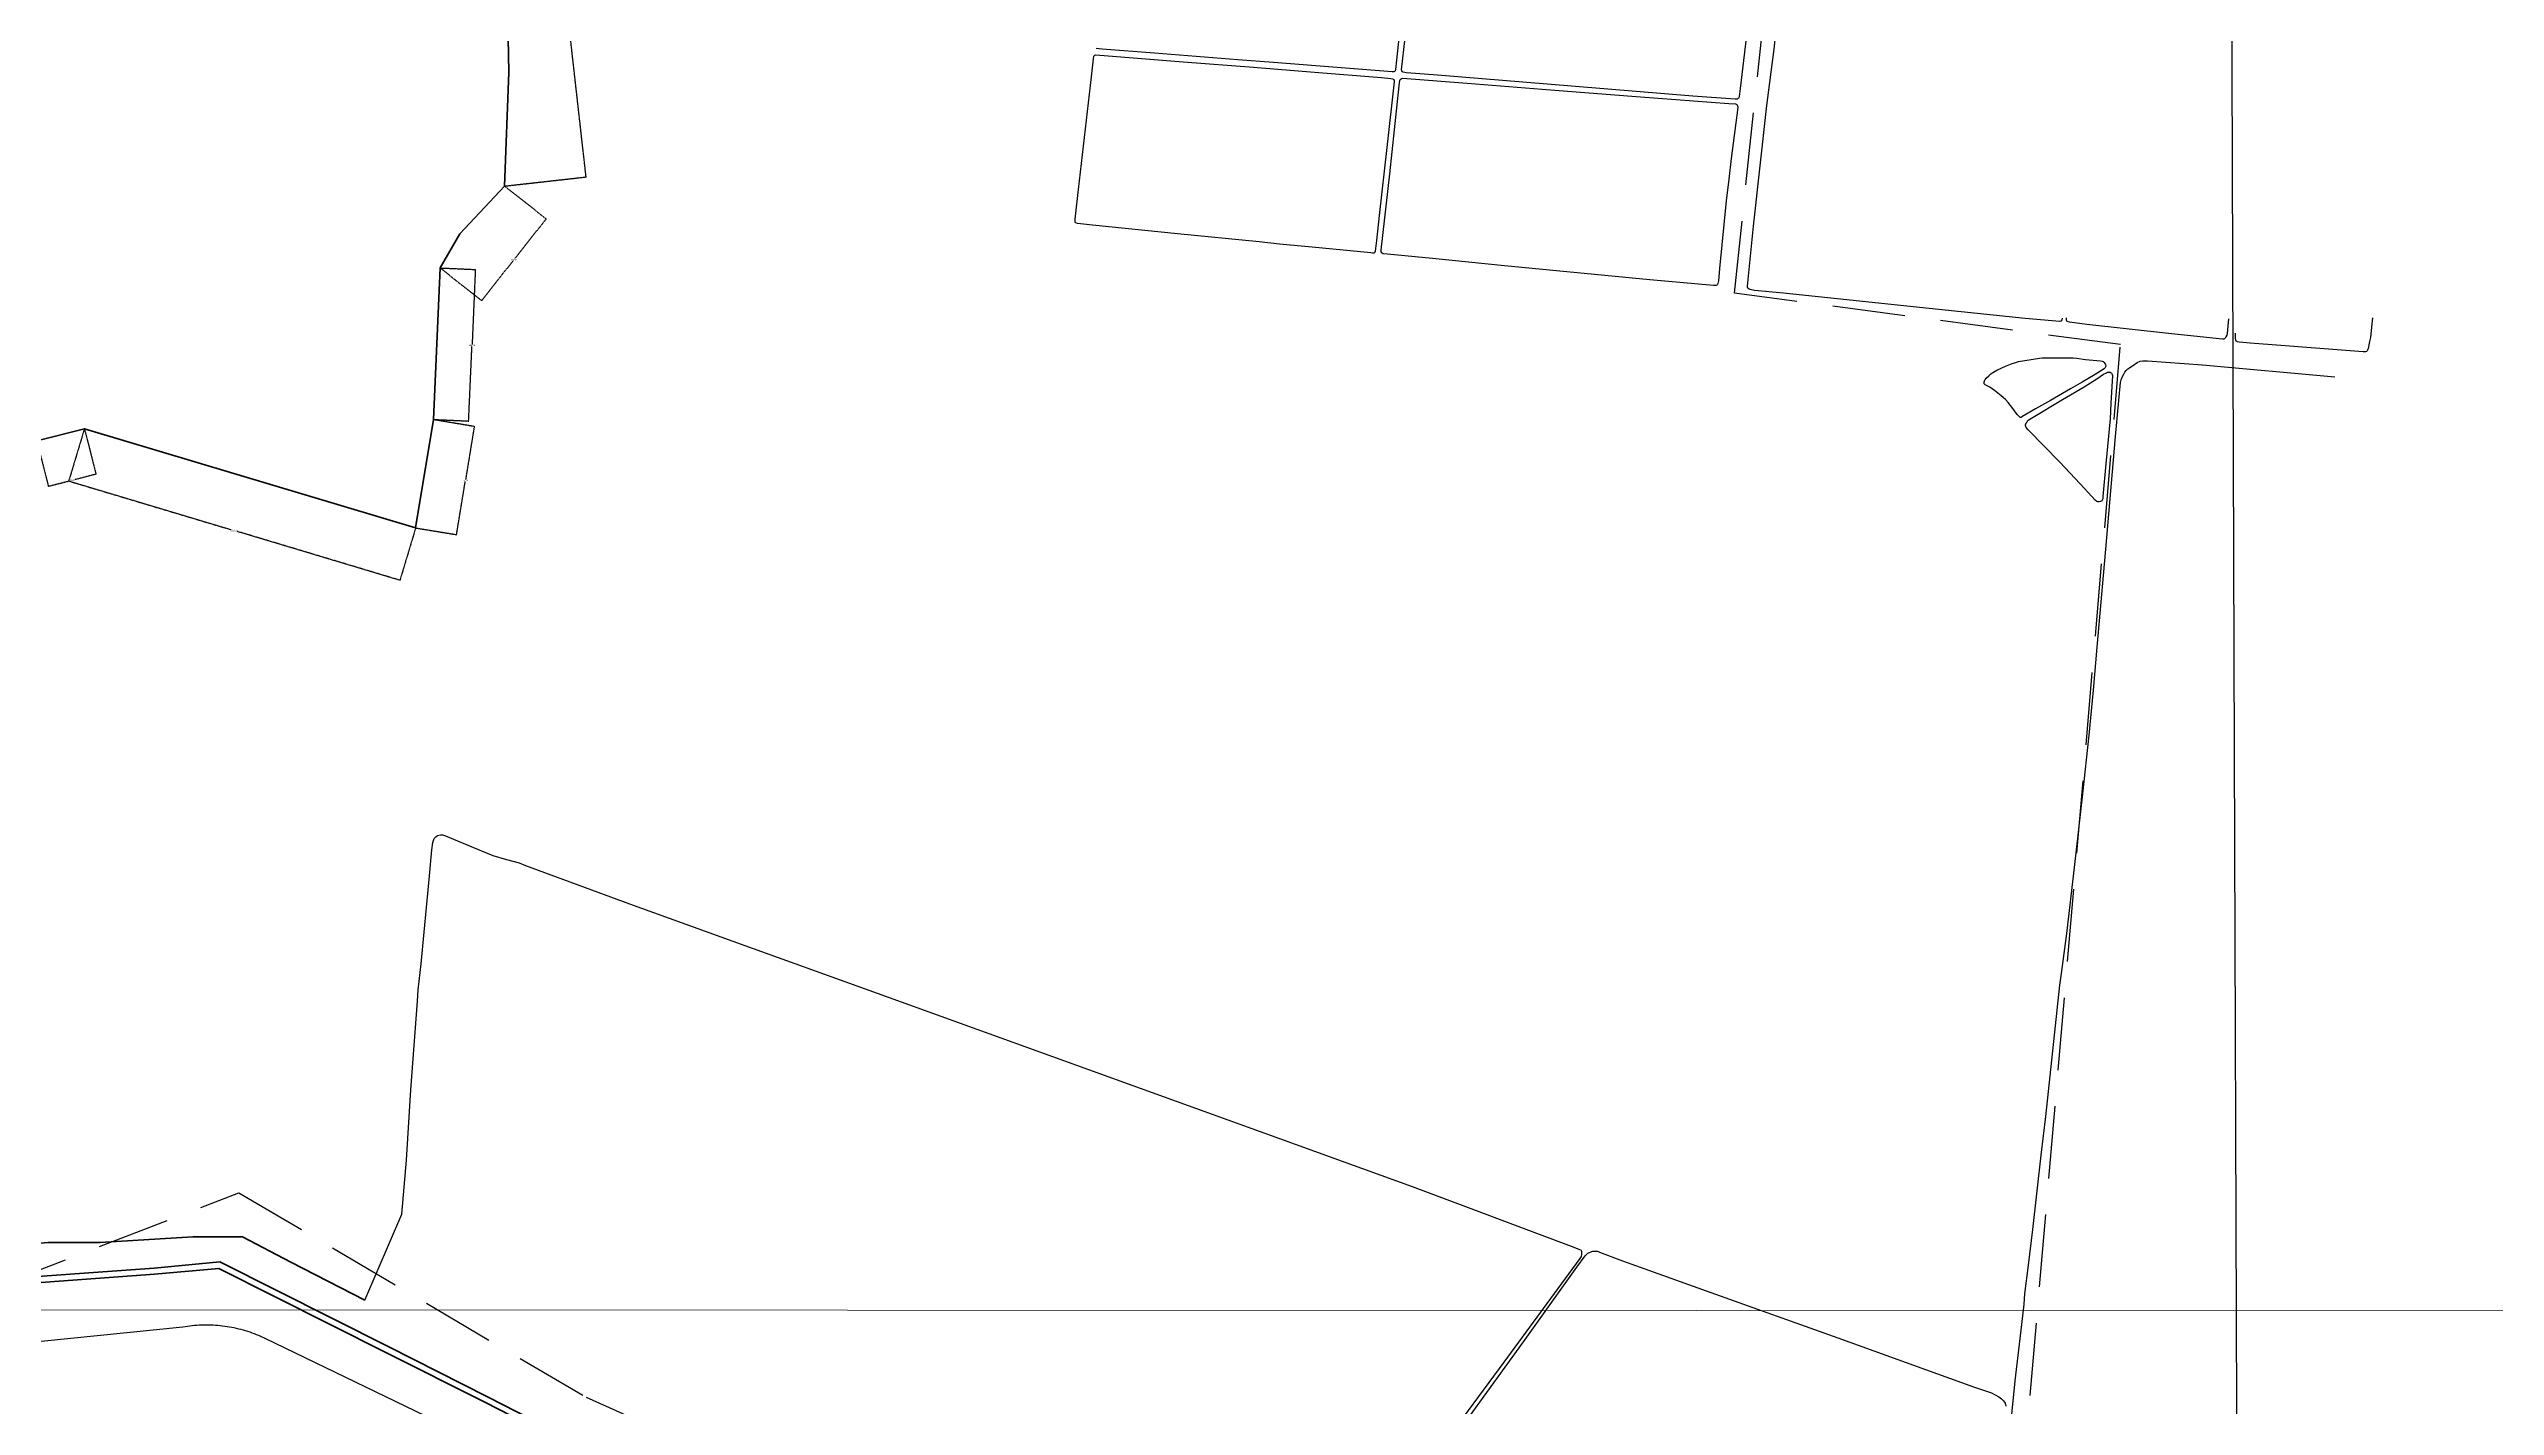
# Model space of a CAD drawing. Header units: metres. Extents: x 2 to 659295185, y -28 to 1124222152.
# Drawn here: x 659239 to 660924, y 1120925 to 1121860 of the extents above; entities that cross this region are included whole.
import ezdxf

# ---------------------------------------------------------------- set-up
doc = ezdxf.new("R2010")
doc.units = ezdxf.units.M
doc.header["$MEASUREMENT"] = 0
doc.linetypes.add('HIDDEN', pattern=[0.375, 0.25, -0.125])
for name, color, linetype in [('CERCA', 7, 'CONTINUOUS'), ('División Parroquial', 130, 'CONTINUOUS'), ('MANZANA', 30, 'CONTINUOUS'), ('Rio Aragua', 174, 'CONTINUOUS'), ('texto', 255, 'CONTINUOUS')]:
    doc.layers.add(name, color=color, linetype=linetype)
doc.layers.add('Limite Municipio', color=1, linetype='HIDDEN', lineweight=30)
doc.styles.get("Standard").update_dxf_attribs({"font": 'tahoma.ttf'})
doc.dimstyles.new('Copia de Standard', dxfattribs={"dimtxt": 1, "dimasz": 0.18, "dimexe": 0.18, "dimexo": 0.0625, "dimgap": 0.09, "dimtad": 0, "dimtih": 1, "dimtoh": 1, "dimzin": 0, "dimdsep": 46, "dimtxsty": 'Standard', "dimcen": 0.09, "dimadec": 0, "dimazin": 0, "dimtfac": 1, "dimtofl": 0, "dimtmove": 0, "dimatfit": 3, "dimfxl": 1, "dimtolj": 1, "dimtzin": 0, "dimlwd": 25, "dimlwe": 25, "dimarcsym": 0})

# ---------------------------------------------------------------- blocks, each defined once
blk = doc.blocks.new('*D1514')
at = {"layer": 'texto', "color": 0, "linetype": 'HIDDEN', "lineweight": 25, "transparency": 16777216}
for p, q in [((659552.8, 1121979.2), (659585.1, 1121982.8)), ((659584.9, 1121982.6), (659596.7, 1121877.8)), ((659608.6, 1121771.7), (659596.8, 1121876.5)), ((659552.5, 1121765.2), (659608.8, 1121771.5))]:
    blk.add_line(p, q, dxfattribs=at)
at = {"layer": 'texto', "color": 0, "lineweight": 0, "transparency": 16777216}
for points in [[(659584.9, 1121982.6), (659584.9, 1121982.6), (659584.9, 1121982.8)], [(659608.6, 1121771.7), (659608.6, 1121771.7), (659608.6, 1121771.5)]]:
    blk.add_solid(points, dxfattribs=at)
at = {"layer": 'texto', "color": 0, "lineweight": 0, "transparency": 16777216, "insert": (659596.7, 1121877.1), "char_height": 1, "attachment_point": 5}
blk.add_mtext('\\A1;212.60', dxfattribs=at)
blk = doc.blocks.new('*D1515')
at = {"layer": 'texto', "color": 0, "linetype": 'HIDDEN', "lineweight": 25, "transparency": 16777216}
for p, q in [((659552.5, 1121765.2), (659581.3, 1121742.5)), ((659581, 1121742.5), (659559.4, 1121715.1)), ((659508.1, 1121708.8), (659536.9, 1121686.1)), ((659536.8, 1121686.4), (659558.4, 1121713.8))]:
    blk.add_line(p, q, dxfattribs=at)
at = {"layer": 'texto', "color": 0, "lineweight": 0, "transparency": 16777216}
for points in [[(659581, 1121742.5), (659581, 1121742.5), (659581.1, 1121742.6)], [(659536.8, 1121686.4), (659536.8, 1121686.4), (659536.7, 1121686.2)]]:
    blk.add_solid(points, dxfattribs=at)
at = {"layer": 'texto', "color": 0, "lineweight": 0, "transparency": 16777216, "insert": (659558.9, 1121714.4), "char_height": 1, "attachment_point": 5}
blk.add_mtext('\\A1;71.78', dxfattribs=at)
blk = doc.blocks.new('*D1516')
at = {"layer": 'texto', "color": 0, "linetype": 'HIDDEN', "lineweight": 25, "transparency": 16777216}
for p, q in [((659508.1, 1121708.8), (659532.5, 1121707.7)), ((659532.3, 1121707.5), (659530.1, 1121656.1)), ((659527.7, 1121603.5), (659530, 1121654.9)), ((659503.5, 1121604.4), (659527.9, 1121603.3))]:
    blk.add_line(p, q, dxfattribs=at)
at = {"layer": 'texto', "color": 0, "lineweight": 0, "transparency": 16777216}
for points in [[(659532.3, 1121707.6), (659532.4, 1121707.5), (659532.3, 1121707.7)], [(659527.7, 1121603.5), (659527.8, 1121603.5), (659527.7, 1121603.3)]]:
    blk.add_solid(points, dxfattribs=at)
at = {"layer": 'texto', "color": 0, "lineweight": 0, "transparency": 16777216, "insert": (659530, 1121655.5), "char_height": 1, "attachment_point": 5}
blk.add_mtext('\\A1;104.50', dxfattribs=at)
blk = doc.blocks.new('*D1517')
at = {"layer": 'texto', "color": 0, "linetype": 'HIDDEN', "lineweight": 25, "transparency": 16777216}
for p, q in [((659503.6, 1121604.4), (659531.8, 1121599.7)), ((659531.6, 1121599.6), (659525.6, 1121563)), ((659519.4, 1121525.2), (659525.4, 1121561.8)), ((659491.3, 1121529.6), (659519.5, 1121525))]:
    blk.add_line(p, q, dxfattribs=at)
at = {"layer": 'texto', "color": 0, "lineweight": 0, "transparency": 16777216}
for points in [[(659531.6, 1121599.6), (659531.7, 1121599.6), (659531.7, 1121599.8)], [(659519.4, 1121525.2), (659519.4, 1121525.2), (659519.4, 1121525)]]:
    blk.add_solid(points, dxfattribs=at)
at = {"layer": 'texto', "color": 0, "lineweight": 0, "transparency": 16777216, "insert": (659525.5, 1121562.4), "char_height": 1, "attachment_point": 5}
blk.add_mtext('\\A1;75.78', dxfattribs=at)
blk = doc.blocks.new('*D1518')
at = {"layer": 'texto', "color": 0, "linetype": 'HIDDEN', "lineweight": 25, "transparency": 16777216}
for p, q in [((659263, 1121598), (659252.1, 1121561.8)), ((659252.4, 1121561.9), (659364.2, 1121528.4)), ((659480.2, 1121493.6), (659368.3, 1121527.2)), ((659491.2, 1121529.6), (659480.3, 1121493.4))]:
    blk.add_line(p, q, dxfattribs=at)
at = {"layer": 'texto', "color": 0, "lineweight": 0, "transparency": 16777216}
for points in [[(659252.4, 1121562), (659252.4, 1121561.9), (659252.2, 1121562)], [(659480.2, 1121493.7), (659480.2, 1121493.6), (659480.4, 1121493.6)]]:
    blk.add_solid(points, dxfattribs=at)
at = {"layer": 'texto', "color": 0, "lineweight": 0, "transparency": 16777216, "insert": (659366.3, 1121527.8), "char_height": 1, "attachment_point": 5}
blk.add_mtext('\\A1;238.22', dxfattribs=at)
blk = doc.blocks.new('*D1519')
at = {"layer": 'texto', "color": 0, "linetype": 'HIDDEN', "lineweight": 25, "transparency": 16777216}
for p, q in [((659263, 1121598), (659271, 1121566.5)), ((659230.2, 1121589.6), (659238.2, 1121558.1)), ((659270.8, 1121566.6), (659256.3, 1121562.9)), ((659238.3, 1121558.4), (659252.8, 1121562.1))]:
    blk.add_line(p, q, dxfattribs=at)
at = {"layer": 'texto', "color": 0, "lineweight": 0, "transparency": 16777216}
for points in [[(659270.8, 1121566.7), (659270.8, 1121566.6), (659271, 1121566.7)], [(659238.3, 1121558.4), (659238.3, 1121558.3), (659238.1, 1121558.3)]]:
    blk.add_solid(points, dxfattribs=at)
at = {"layer": 'texto', "color": 0, "lineweight": 0, "transparency": 16777216, "insert": (659254.6, 1121562.5), "char_height": 1, "attachment_point": 5}
blk.add_mtext('\\A1;33.91', dxfattribs=at)

msp = doc.modelspace()

# ---------------------------------------------------------------- linework, layer by layer
at = {"layer": 'CERCA', "lineweight": 0}
msp.add_line((653811.9891, 1120992.707), (662155.7364, 1120989.7879), dxfattribs=at)
at = {"layer": 'División Parroquial', "color": 1, "flags": 128}
for points in [[(660541.9791, 1123647.2094), (660568.3658, 1123600.6689), (660633.2193, 1123572.8945), (660679.4126, 1123590.261), (660736.4903, 1123597.4895), (660744.1507, 1121375.8717), (660747.4985, 1120403.1997)], [(659753.7588, 1120793.8702), (659387.4702, 1120971.0841), (659384.6253, 1120972.3939), (659383.1493, 1120973.0337), (659381.6486, 1120973.6536), (659380.1479, 1120974.2435), (659378.6306, 1120974.8034), (659377.1051, 1120975.3433), (659375.5714, 1120975.8532), (659374.0294, 1120976.3331), (659372.4792, 1120976.793), (659370.9208, 1120977.2229), (659369.354, 1120977.6228), (659367.7791, 1120977.9927), (659366.2041, 1120978.3426), (659364.6209, 1120978.6626), (659363.0295, 1120978.9525), (659361.438, 1120979.2125), (659359.8383, 1120979.4524), (659358.2304, 1120979.6524), (659356.6225, 1120979.8323), (659355.0145, 1120979.9923), (659353.4066, 1120980.1123), (659351.7904, 1120980.2023), (659350.1742, 1120980.2723), (659348.558, 1120980.3122), (659346.9418, 1120980.3222), (659345.3257, 1120980.3022), (659343.7095, 1120980.2623), (659342.1015, 1120980.1823), (659340.4853, 1120980.0823), (659338.8774, 1120979.9523), (659337.2695, 1120979.7923), (659335.6615, 1120979.6124), (659334.0618, 1120979.3924), (659332.4621, 1120979.1525), (659330.8707, 1120978.8825), (659137.6211, 1120959.3765)]]:
    msp.add_lwpolyline(points, dxfattribs=at)
at = {"layer": 'Limite Municipio', "color": 4, "linetype": 'HIDDEN', "lineweight": -3, "ltscale": 200}
for points in [[(660578.0048, 1120632.9916), (660665.8177, 1121655.962), (660399.8619, 1121691.383), (660459.3346, 1122251.1816), (660620.3506, 1123516.0091), (660707.8769, 1124281.3124), (660742.4515, 1124368.6583), (660733.5109, 1124403.5071), (660683.7897, 1124483.6592), (660705.5993, 1124900.9898), (660734.4164, 1124927.6763), (661101.2557, 1125671.1097), (661132.5681, 1125745.1859), (661162.2243, 1125745.8423), (661217.1414, 1125787.7676), (661565.8495, 1126105.0778)], [(658673.1244, 1120640.8468), (659063.5156, 1120953.1632), (659369.3952, 1121071.5491), (659608.5989, 1120930.5978), (659929.354, 1120787.5969)]]:
    msp.add_lwpolyline(points, dxfattribs=at)
at = {"layer": 'MANZANA', "lineweight": -2}
for p, q in [((660172.5075, 1121903.0399), (660167.0405, 1121852.0303)), ((660170.4707, 1121845.4116), (660173.0022, 1121867.3172)), ((660409.7404, 1121882.5441), (660403.8281, 1121832.4143)), ((660427.1556, 1121859.6187), (660428.1039, 1121868.247)), ((659956.8044, 1121840.4726), (659958.1732, 1121852.9701)), ((659958.1732, 1121852.9701), (659958.4948, 1121854.6297)), ((659958.4948, 1121854.6297), (659958.8247, 1121855.0796)), ((659958.8247, 1121855.0796), (659959.2534, 1121855.5196)), ((659959.2534, 1121855.5196), (659959.9131, 1121855.6395)), ((659959.9131, 1121855.6395), (660020.0995, 1121850.9305)), ((659964.168, 1121859.6387), (659960.0038, 1121860.0586)), ((660000.2353, 1121856.8093), (659964.168, 1121859.6387)), ((660057.6758, 1121852.3102), (660000.2353, 1121856.8093)), ((660020.0995, 1121850.9305), (660068.4367, 1121847.0513)), ((660082.3392, 1121850.3206), (660057.6758, 1121852.3102)), ((660164.006, 1121843.8319), (660082.3392, 1121850.3206)), ((660167.0405, 1121852.0303), (660166.2984, 1121845.6116)), ((660422.1834, 1121820.7766), (660427.1556, 1121859.6187)), ((659947.8412, 1121762.7884), (659956.8044, 1121840.4726)), ((660068.4367, 1121847.0513), (660110.5317, 1121843.702)), ((660110.5317, 1121843.702), (660156.5765, 1121840.0427)), ((660156.5765, 1121840.0427), (660163.1484, 1121839.4028)), ((660165.3583, 1121836.9833), (660160.4108, 1121791.8325)), ((660162.3486, 1121773.7062), (660168.8711, 1121834.3439)), ((660163.1484, 1121839.4028), (660164.3606, 1121839.1929)), ((660165.1027, 1121843.8419), (660164.006, 1121843.8319)), ((660164.3606, 1121839.1929), (660164.7976, 1121838.9729)), ((660164.7976, 1121838.9729), (660165.1274, 1121838.643)), ((660165.6552, 1121844.1719), (660165.1027, 1121843.8419)), ((660165.1274, 1121838.643), (660165.3501, 1121837.9731)), ((660165.3501, 1121837.9731), (660165.3583, 1121836.9833)), ((660166.084, 1121844.6218), (660165.6552, 1121844.1719)), ((660166.2984, 1121845.6116), (660166.084, 1121844.6218)), ((660168.8711, 1121834.3439), (660169.407, 1121838.1031)), ((660169.407, 1121838.1031), (660169.6214, 1121838.663)), ((660169.6214, 1121838.663), (660170.1657, 1121839.2129)), ((660170.1657, 1121839.2129), (660170.6027, 1121839.3328)), ((660170.6934, 1121844.6418), (660170.4707, 1121845.4116)), ((660170.6027, 1121839.3328), (660171.1552, 1121839.5528)), ((660171.1304, 1121843.9719), (660170.6934, 1121844.6418)), ((660171.6829, 1121843.7619), (660171.1304, 1121843.9719)), ((660171.1552, 1121839.5528), (660215.658, 1121836.2135)), ((660173.8763, 1121843.2121), (660171.6829, 1121843.7619)), ((660195.2495, 1121841.5424), (660173.8763, 1121843.2121)), ((660270.7814, 1121835.4636), (660195.2495, 1121841.5424)), ((660215.658, 1121836.2135), (660273.0985, 1121831.6044)), ((660371.1911, 1121827.1753), (660270.7814, 1121835.4636)), ((660273.0985, 1121831.6044), (660335.1403, 1121826.7954)), ((660335.1403, 1121826.7954), (660395.9863, 1121822.2063)), ((660400.3566, 1121824.9858), (660371.1911, 1121827.1753)), ((660395.9863, 1121822.2063), (660400.5875, 1121821.7864)), ((660402.1295, 1121819.2469), (660397.5778, 1121784.1641)), ((660401.7749, 1121825.1057), (660400.3566, 1121824.9858)), ((660400.5875, 1121821.7864), (660401.14, 1121821.5665)), ((660401.14, 1121821.5665), (660401.577, 1121821.3465)), ((660401.577, 1121821.3465), (660401.7997, 1121821.0166)), ((660402.4346, 1121825.5557), (660401.7749, 1121825.1057)), ((660401.7997, 1121821.0166), (660402.1295, 1121820.1268)), ((660402.1295, 1121820.1268), (660402.1295, 1121819.2469)), ((660402.7562, 1121825.9956), (660402.4346, 1121825.5557)), ((660403.086, 1121826.9954), (660402.7562, 1121825.9956)), ((660403.8281, 1121832.4143), (660403.086, 1121826.9954)), ((660413.0223, 1121737.5636), (660422.1834, 1121820.7766)), ((660160.4108, 1121791.8325), (660155.1417, 1121744.9121)), ((660397.5778, 1121784.1641), (660395.8874, 1121769.997)), ((660156.4528, 1121721.0369), (660162.3486, 1121773.7062)), ((660395.8874, 1121769.997), (660394.2052, 1121754.95)), ((659945.5159, 1121742.4226), (659947.8412, 1121762.7884)), ((660394.2052, 1121754.95), (660389.5876, 1121708.3695)), ((659945.5241, 1121740.8829), (659945.5159, 1121742.4226)), ((659945.6396, 1121740.433), (659945.5241, 1121740.8829)), ((659946.0766, 1121739.7731), (659945.6396, 1121740.433)), ((659947.2887, 1121739.4532), (659946.0766, 1121739.7731)), ((659957.4806, 1121738.2734), (659947.2887, 1121739.4532)), ((660016.0261, 1121732.2346), (659957.4806, 1121738.2734)), ((660155.1417, 1121744.9121), (660153.2452, 1121727.7656)), ((660408.8251, 1121696.292), (660413.0223, 1121737.5636)), ((660072.4854, 1121726.7358), (660016.0261, 1121732.2346)), ((660086.4126, 1121725.2561), (660072.4854, 1121726.7358)), ((660108.8825, 1121723.1465), (660086.4126, 1121725.2561)), ((660149.2295, 1121719.1173), (660108.8825, 1121723.1465)), ((660150.4333, 1121718.9074), (660149.2295, 1121719.1173)), ((660151.3074, 1121719.0173), (660150.4333, 1121718.9074)), ((660151.7444, 1121719.2373), (660151.3074, 1121719.0173)), ((660152.0743, 1121719.6872), (660151.7444, 1121719.2373)), ((660152.2887, 1121720.457), (660152.0743, 1121719.6872)), ((660153.2452, 1121727.7656), (660152.2887, 1121720.457)), ((660156.4611, 1121719.8172), (660156.4528, 1121721.0369)), ((660156.7909, 1121719.1573), (660156.4611, 1121719.8172)), ((660157.1207, 1121718.9374), (660156.7909, 1121719.1573)), ((660157.7804, 1121718.6074), (660157.1207, 1121718.9374)), ((660160.8478, 1121718.2875), (660157.7804, 1121718.6074)), ((660191.7615, 1121715.2181), (660160.8478, 1121718.2875)), ((660241.319, 1121710.1291), (660191.7615, 1121715.2181)), ((660341.6297, 1121700.6311), (660241.319, 1121710.1291)), ((660385.4811, 1121696.6219), (660341.6297, 1121700.6311)), ((660388.7547, 1121699.9612), (660388.4332, 1121697.9616)), ((660389.5876, 1121708.3695), (660388.7547, 1121699.9612)), ((660387.3447, 1121696.7419), (660385.4811, 1121696.6219)), ((660387.7817, 1121696.9618), (660387.3447, 1121696.7419)), ((660387.9961, 1121697.1918), (660387.7817, 1121696.9618)), ((660388.4332, 1121697.9616), (660387.9961, 1121697.1918)), ((660408.8251, 1121695.6221), (660408.8251, 1121696.292)), ((660409.0478, 1121694.9622), (660408.8251, 1121695.6221)), ((660409.3776, 1121694.5223), (660409.0478, 1121694.9622)), ((660409.9301, 1121694.1924), (660409.3776, 1121694.5223)), ((660410.6969, 1121693.8625), (660409.9301, 1121694.1924)), ((660413.7644, 1121693.3226), (660410.6969, 1121693.8625)), ((660433.7193, 1121691.313), (660413.7644, 1121693.3226)), ((660523.0713, 1121681.9849), (660433.7193, 1121691.313)), ((660600.038, 1121673.9265), (660523.0713, 1121681.9849)), ((660623.9345, 1121671.9269), (660600.038, 1121673.9265)), ((660624.8085, 1121672.1569), (660623.9345, 1121671.9269)), ((660625.1384, 1121672.3768), (660624.8085, 1121672.1569)), ((660625.3527, 1121672.9267), (660625.1384, 1121672.3768)), ((660625.6743, 1121674.2564), (660625.3527, 1121672.9267)), ((660628.6428, 1121672.8367), (660628.6346, 1121674.3864)), ((660628.7583, 1121672.1669), (660628.6428, 1121672.8367)), ((660629.0881, 1121671.8369), (660628.7583, 1121672.1669)), ((660630.6218, 1121671.407), (660629.0881, 1121671.8369)), ((660642.5701, 1121669.7974), (660630.6218, 1121671.407)), ((660698.815, 1121663.5286), (660642.5701, 1121669.7974)), ((660740.1926, 1121673.6666), (660739.3598, 1121663.7086)), ((660838.7387, 1121668.0277), (660838.112, 1121660.8392)), ((660839.3654, 1121674.4464), (660838.7387, 1121668.0277)), ((660736.2016, 1121659.6094), (660698.815, 1121663.5286)), ((660736.9685, 1121659.7194), (660736.2016, 1121659.6094)), ((660737.4055, 1121659.9394), (660736.9685, 1121659.7194)), ((660737.9498, 1121660.4992), (660737.4055, 1121659.9394)), ((660738.494, 1121661.3891), (660737.9498, 1121660.4992)), ((660739.0382, 1121662.4888), (660738.494, 1121661.3891)), ((660739.3598, 1121663.7086), (660739.0382, 1121662.4888)), ((660745.0742, 1121660.4193), (660745.1731, 1121663.8486)), ((660745.305, 1121658.9796), (660745.0742, 1121660.4193)), ((660745.6349, 1121658.4297), (660745.305, 1121658.9796)), ((660746.4017, 1121657.7698), (660745.6349, 1121658.4297)), ((660747.4984, 1121657.6698), (660746.4017, 1121657.7698)), ((660755.1753, 1121656.93), (660747.4984, 1121657.6698)), ((660776.2187, 1121655.3603), (660755.1753, 1121656.93)), ((660832.9996, 1121651.0812), (660776.2187, 1121655.3603)), ((660834.5416, 1121651.0912), (660832.9996, 1121651.0812)), ((660835.3002, 1121651.3111), (660834.5416, 1121651.0912)), ((660835.8527, 1121651.651), (660835.3002, 1121651.3111)), ((660836.0671, 1121652.2009), (660835.8527, 1121651.651)), ((660836.5041, 1121653.2007), (660836.0671, 1121652.2009)), ((660837.4688, 1121658.0697), (660836.5041, 1121653.2007)), ((660838.112, 1121660.8392), (660837.4688, 1121658.0697)), ((660572.1753, 1121630.9953), (660572.6123, 1121631.8851)), ((660572.6123, 1121631.8851), (660573.2638, 1121632.8749)), ((660573.2638, 1121632.8749), (660575.0119, 1121634.4346)), ((660575.0119, 1121634.4346), (660576.5374, 1121635.8843)), ((660576.5374, 1121635.8843), (660577.8484, 1121636.7741)), ((660577.8484, 1121636.7741), (660580.5778, 1121638.3338)), ((660580.5778, 1121638.3338), (660586.5973, 1121641.1232)), ((660586.5973, 1121641.1232), (660591.083, 1121642.9128)), ((660591.083, 1121642.9128), (660593.7052, 1121643.7027)), ((660593.7052, 1121643.7027), (660595.5688, 1121644.2626)), ((660595.5688, 1121644.2626), (660599.8401, 1121644.9424)), ((660599.8401, 1121644.9424), (660610.1309, 1121646.6521)), ((660610.1309, 1121646.6521), (660611.8873, 1121646.882)), ((660611.8873, 1121646.882), (660618.6819, 1121646.912)), ((660618.6819, 1121646.912), (660629.3108, 1121646.842)), ((660629.3108, 1121646.842), (660633.2523, 1121646.752)), ((660633.2523, 1121646.752), (660635.5529, 1121646.5421)), ((660635.5529, 1121646.5421), (660641.8032, 1121645.7922)), ((660648.3174, 1121635.3144), (660639.4614, 1121629.9655)), ((660640.7972, 1121626.8761), (660649.4306, 1121632.335)), ((660641.8032, 1121645.7922), (660652.0033, 1121644.8424)), ((660654.543, 1121639.3336), (660648.3174, 1121635.3144)), ((660649.4306, 1121632.335), (660654.2297, 1121635.6743)), ((660652.0033, 1121644.8424), (660653.2072, 1121644.6325)), ((660653.2072, 1121644.6325), (660653.9741, 1121644.4125)), ((660653.9741, 1121644.4125), (660654.4111, 1121643.9726)), ((660654.2297, 1121635.6743), (660656.0933, 1121636.5741)), ((660654.4111, 1121643.9726), (660655.3017, 1121642.6529)), ((660655.0955, 1121639.7735), (660654.543, 1121639.3336)), ((660655.4171, 1121640.5533), (660655.0955, 1121639.7735)), ((660655.3017, 1121642.6529), (660655.4089, 1121642.093)), ((660655.4089, 1121642.093), (660655.6315, 1121641.5431)), ((660655.6315, 1121640.9932), (660655.4171, 1121640.5533)), ((660655.6315, 1121641.5431), (660655.6315, 1121640.9932)), ((660656.0933, 1121636.5741), (660656.9673, 1121636.9041)), ((660656.9673, 1121636.9041), (660657.7342, 1121636.9141)), ((660657.7342, 1121636.9141), (660658.6082, 1121636.9141)), ((660658.6082, 1121636.9141), (660659.3833, 1121636.5841)), ((660660.2657, 1121634.5945), (660659.2514, 1121615.6784)), ((660659.3833, 1121636.5841), (660659.7132, 1121636.2542)), ((660659.7132, 1121636.2542), (660660.1502, 1121635.3744)), ((660660.1502, 1121635.3744), (660660.2657, 1121634.5945)), ((660571.8537, 1121630.2154), (660572.1753, 1121630.9953)), ((660571.8537, 1121629.4456), (660571.8537, 1121630.2154)), ((660571.9692, 1121628.8957), (660571.8537, 1121629.4456)), ((660572.299, 1121628.4558), (660571.9692, 1121628.8957)), ((660572.5216, 1121628.2358), (660572.299, 1121628.4558)), ((660575.7045, 1121626.5862), (660572.5216, 1121628.2358)), ((660579.0029, 1121624.2766), (660575.7045, 1121626.5862)), ((660583.7277, 1121620.6474), (660579.0029, 1121624.2766)), ((660586.589, 1121618.1179), (660583.7277, 1121620.6474)), ((660588.4608, 1121616.1383), (660586.589, 1121618.1179)), ((660591.6602, 1121611.8392), (660588.4608, 1121616.1383)), ((660604.5073, 1121605.3705), (660625.8228, 1121618.0779)), ((660617.6017, 1121617.488), (660607.3273, 1121611.6892)), ((660631.4877, 1121625.3964), (660617.6017, 1121617.488)), ((660625.8228, 1121618.0779), (660640.7972, 1121626.8761)), ((660639.4614, 1121629.9655), (660631.4877, 1121625.3964)), ((660659.2514, 1121615.6784), (660658.6495, 1121604.8406)), ((660594.7442, 1121607.76), (660591.6602, 1121611.8392)), ((660595.7337, 1121606.5502), (660594.7442, 1121607.76)), ((660596.5088, 1121605.8904), (660595.7337, 1121606.5502)), ((660596.7314, 1121605.6704), (660596.5088, 1121605.8904)), ((660597.1685, 1121605.6704), (660596.7314, 1121605.6704)), ((660597.4983, 1121605.7804), (660597.1685, 1121605.6704)), ((660597.9353, 1121606.1103), (660597.4983, 1121605.7804)), ((660607.3273, 1121611.6892), (660597.9353, 1121606.1103)), ((660600.3678, 1121600.0416), (660600.475, 1121600.7114)), ((660600.5905, 1121599.4917), (660600.3678, 1121600.0416)), ((660600.475, 1121600.7114), (660600.6894, 1121601.2613)), ((660600.8131, 1121598.9418), (660600.5905, 1121599.4917)), ((660600.6894, 1121601.2613), (660601.2337, 1121602.3711)), ((660602.1325, 1121597.2821), (660600.8131, 1121598.9418)), ((660601.2337, 1121602.3711), (660601.6707, 1121603.3709)), ((660601.6707, 1121603.3709), (660602.2149, 1121603.9208)), ((660602.2149, 1121603.9208), (660604.5073, 1121605.3705)), ((660658.6495, 1121604.8406), (660655.8294, 1121573.7469)), ((660624.0417, 1121574.9367), (660602.1325, 1121597.2821)), ((660634.5056, 1121563.699), (660624.0417, 1121574.9367)), ((660655.8294, 1121573.7469), (660653.7349, 1121551.2915)), ((660641.1106, 1121556.7604), (660634.5056, 1121563.699)), ((660648.3751, 1121548.722), (660641.1106, 1121556.7604)), ((660649.4801, 1121547.9522), (660648.3751, 1121548.722)), ((660650.1398, 1121547.6222), (660649.4801, 1121547.9522)), ((660651.121, 1121547.6222), (660650.1398, 1121547.6222)), ((660652.1105, 1121547.8522), (660651.121, 1121547.6222)), ((660652.8774, 1121548.2921), (660652.1105, 1121547.8522)), ((660653.3062, 1121548.852), (660652.8774, 1121548.2921)), ((660653.636, 1121549.6318), (660653.3062, 1121548.852)), ((660653.7349, 1121551.2915), (660653.636, 1121549.6318)), ((659502.343, 1121307.771), (659503.0851, 1121312.86)), ((659503.0851, 1121312.86), (659503.9509, 1121315.5195)), ((659503.9509, 1121315.5195), (659505.0394, 1121316.8492)), ((659505.0394, 1121316.8492), (659506.2433, 1121317.629)), ((659506.2433, 1121317.629), (659508.4284, 1121318.1989)), ((659508.4284, 1121318.1989), (659509.7477, 1121318.0889)), ((659509.7477, 1121318.0889), (659511.7185, 1121317.5491)), ((659511.7185, 1121317.5491), (659536.5302, 1121307.1512)), ((659500.6691, 1121289.9547), (659502.343, 1121307.771)), ((659536.5302, 1121307.1512), (659544.3308, 1121303.8718)), ((659544.3308, 1121303.8718), (659553.7641, 1121301.1424)), ((659553.7641, 1121301.1424), (659562.4304, 1121298.8629)), ((659562.4304, 1121298.8629), (659566.8255, 1121297.0032)), ((659566.8255, 1121297.0032), (659638.6138, 1121270.5586)), ((659638.6138, 1121270.5586), (659717.9636, 1121241.9344)), ((659493.0169, 1121211.2907), (659495.0207, 1121229.327)), ((659717.9636, 1121241.9344), (659800.8343, 1121212.1105)), ((659492.3985, 1121203.4323), (659493.0169, 1121211.2907)), ((659800.8343, 1121212.1105), (660075.5693, 1121112.7008)), ((659487.954, 1121142.4747), (659492.3985, 1121203.4323)), ((659484.7793, 1121093.9046), (659487.954, 1121142.4747)), ((660075.5693, 1121112.7008), (660177.8673, 1121075.8882)), ((659481.7613, 1121056.8421), (659484.7793, 1121093.9046)), ((660177.8673, 1121075.8882), (660289.1779, 1121034.0268)), ((659456.1302, 1120997.5854), (659481.7613, 1121056.8421)), ((660293.3751, 1121026.1884), (660240.882, 1120954.7329)), ((660289.1779, 1121034.0268), (660293.0205, 1121032.4971)), ((660291.2146, 1121020.3196), (660297.0939, 1121028.088)), ((660293.0205, 1121032.4971), (660293.8945, 1121032.1671)), ((660294.1419, 1121027.6281), (660293.3751, 1121026.1884)), ((660293.8945, 1121032.1671), (660294.447, 1121031.1773)), ((660294.4635, 1121029.0678), (660294.1419, 1121027.6281)), ((660294.447, 1121031.1773), (660294.5625, 1121030.2875)), ((660294.5625, 1121030.2875), (660294.4635, 1121029.0678)), ((660297.0939, 1121028.088), (660298.8421, 1121029.8676)), ((660298.8421, 1121029.8676), (660300.483, 1121030.6475)), ((660300.483, 1121030.6475), (660302.2311, 1121031.2073)), ((660302.2311, 1121031.2073), (660303.6576, 1121031.3273)), ((660303.6576, 1121031.3273), (660305.4057, 1121031.2173)), ((660305.4057, 1121031.2173), (660306.9477, 1121030.6774)), ((660306.9477, 1121030.6774), (660322.755, 1121024.6687)), ((660322.755, 1121024.6687), (660383.6671, 1121002.8131)), ((660254.4052, 1120968.84), (660291.2146, 1121020.3196)), ((660383.6671, 1121002.8131), (660471.04, 1120971.4695)), ((660204.0891, 1120898.9343), (660254.4052, 1120968.84)), ((660471.04, 1120971.4695), (660564.5561, 1120937.8263)), ((660240.882, 1120954.7329), (660198.8365, 1120897.6945)), ((660564.5561, 1120937.8263), (660576.8507, 1120933.6772)), ((660576.8507, 1120933.6772), (660581.9054, 1120930.8278)), ((660581.9054, 1120930.8278), (660583.8844, 1120929.508)), ((660583.8844, 1120929.508), (660585.3192, 1120928.0783)), ((660585.3192, 1120928.0783), (660586.3087, 1120926.5286)), ((660586.3087, 1120926.5286), (660586.8694, 1120924.4291))]:
    msp.add_line(p, q, dxfattribs=at)
at = {"layer": 'MANZANA', "linetype": 'Continuous', "lineweight": -2}
for p, q in [((660665.7656, 1121629.8655), (660666.3016, 1121631.7551)), ((660666.3016, 1121631.7551), (660667.0602, 1121633.5247)), ((660667.0602, 1121633.5247), (660668.1487, 1121635.6343)), ((660668.1487, 1121635.6343), (660668.9155, 1121636.964)), ((660668.9155, 1121636.964), (660669.7814, 1121638.0738)), ((660669.7814, 1121638.0738), (660670.8781, 1121639.1836)), ((660670.8781, 1121639.1836), (660674.6959, 1121641.853)), ((660674.6959, 1121641.853), (660677.2109, 1121643.5227)), ((660677.2109, 1121643.5227), (660679.2888, 1121644.5325)), ((660679.2888, 1121644.5325), (660681.2596, 1121644.7625)), ((660681.2596, 1121644.7625), (660684.4342, 1121644.8824)), ((660684.4342, 1121644.8824), (660722.2579, 1121641.953)), ((660722.2579, 1121641.953), (660813.4652, 1121633.7447)), ((660662.4261, 1121592.5831), (660665.7656, 1121629.8655)), ((660655.7634, 1121515.0189), (660662.4261, 1121592.5831)), ((660649.8182, 1121447.4126), (660655.7634, 1121515.0189)), ((660647.3279, 1121417.7587), (660649.8182, 1121447.4126)), ((660644.178, 1121386.785), (660647.3279, 1121417.7587)), ((660639.8654, 1121346.3932), (660644.178, 1121386.785)), ((660634.0686, 1121295.7135), (660639.8654, 1121346.3932)), ((660628.7913, 1121250.2328), (660634.0686, 1121295.7135)), ((660625.1961, 1121222.6784), (660628.7913, 1121250.2328)), ((660614.46, 1121124.0784), (660624.1324, 1121214.59)), ((660624.1324, 1121214.59), (660625.1961, 1121222.6784)), ((660611.1781, 1121097.5238), (660614.46, 1121124.0784)), ((660605.3813, 1121046.1743), (660611.1781, 1121097.5238)), ((660602.5365, 1121021.6093), (660605.3813, 1121046.1743)), ((660599.9968, 1121001.8033), (660602.5365, 1121021.6093)), ((660597.7869, 1120980.6676), (660599.3701, 1120994.7148)), ((660599.3701, 1120994.7148), (660599.9968, 1121001.8033)), ((660593.3589, 1120941.9355), (660597.7869, 1120980.6676)), ((660586.6468, 1120875.9889), (660593.3589, 1120941.9355))]:
    msp.add_line(p, q, dxfattribs=at)
at = {"layer": 'MANZANA', "lineweight": -2, "ltscale": 5}
msp.add_line((659495.0207, 1121229.327), (659500.6691, 1121289.9547), dxfattribs=at)
at = {"layer": 'MANZANA', "lineweight": 40}
for points in [[(659227.3269, 1122197.4647), (659255.827, 1122196.8745), (659255.827, 1122196.8745), (659267.598, 1122192.6746), (659282.8147, 1122187.2454), (659294.829, 1122187.2454), (659306.6464, 1122182.4082), (659307.5588, 1122156.323), (659313.3479, 1122114.1005), (659335.926, 1122100.2191), (659539.1882, 1122100.2191), (659542.4619, 1122055.8212), (659548.2022, 1122012.3977), (659552.7876, 1121979.1749), (659554.0662, 1121914.666), (659555.472, 1121843.7474), (659552.4166, 1121765.1952), (659521.7251, 1121732.1996), (659508.0685, 1121708.8038), (659503.4442, 1121604.4037), (659491.1911, 1121529.6291)], [(659491.1911, 1121529.6291), (659263.0014, 1121598.0307), (659230.1421, 1121589.6624)], [(659456.1302, 1120997.5854), (659405.2781, 1121023.6053), (659371.9946, 1121041.2394), (659337.7024, 1121041.2394), (659273.9347, 1121037.303), (659238.0735, 1121037.3437), (659181.3666, 1121032.4366), (659121.1907, 1121027.2294), (659098.7621, 1121026.6373), (659090.7248, 1121031.9905), (659090.7248, 1121051.619), (659095.6364, 1121087.7532), (659101.5215, 1121176.867), (659104.6769, 1121217.795), (659110.2502, 1121298.8146), (659112.6091, 1121338.0913), (659113.8494, 1121382.6458), (659115.9062, 1121456.5312), (659121.0165, 1121487.4245), (659124.9582, 1121521.9501), (659127.3675, 1121561.4951), (659130.9197, 1121589.6624)]]:
    msp.add_lwpolyline(points, dxfattribs=at)
at = {"layer": 'Rio Aragua', "lineweight": 40}
for points in [[(659067.1654, 1120932.7935), (659077.535, 1120948.9885), (659081.4668, 1120956.0626), (659091.3851, 1120980.6609), (659108.3129, 1121000.9556), (659130.2439, 1121006.6378), (659188.836, 1121010.8415), (659310.987, 1121019.6243), (659356.3249, 1121023.8055), (659472.645, 1120965.255), (659540.7233, 1120930.9874), (659749.0842, 1120824.3018)], [(659070.6379, 1120929.9087), (659081.2339, 1120946.7327), (659085.3812, 1120954.1945), (659095.1455, 1120978.4107), (659110.7459, 1120997.1141), (659130.9474, 1121002.3481), (659189.1458, 1121006.5236), (659311.3411, 1121015.3096), (659355.4868, 1121019.3808), (659470.6986, 1120961.3883), (659538.7636, 1120927.1274), (659747.1112, 1120820.4485)]]:
    msp.add_lwpolyline(points, dxfattribs=at)

# ---------------------------------------------------------------- dimensions: what is measured, and where the dimension line sits
at = {"layer": 'texto', "lineweight": 0}
dim = msp.add_linear_dim(base=(659608.6088, 1121771.5084), p1=(659552.7876, 1121979.1749), p2=(659552.4166, 1121765.1952), angle=96.4102986, dimstyle='Copia de Standard', override={"dimtmove": 1}, dxfattribs=at)
dim.commit()
dim.dimension.update_dxf_attribs({"geometry": '*D1514', "text_midpoint": (659596.7407, 1121877.144)})
for p1, p2, distance, picture, middle in [((659552.4787, 1121765.2022), (659508.0685, 1121708.8038), 36.4565, '*D1515', (659558.916, 1121714.4489)), ((659508.0685, 1121708.8038), (659503.4442, 1121604.4037), 24.2999, '*D1516', (659530.0324, 1121655.5285)), ((659230.1421, 1121589.6624), (659263.0014, 1121598.0307), -32.3524, '*D1519', (659254.556, 1121562.4949)), ((659491.1911, 1121529.6291), (659263.0014, 1121598.0307), 37.6251, '*D1518', (659366.2927, 1121527.7891)), ((659503.5067, 1121604.4009), (659491.1911, 1121529.6291), 28.5403, '*D1517', (659525.5098, 1121562.3766))]:
    dim = msp.add_aligned_dim(p1=p1, p2=p2, distance=distance, dimstyle='Copia de Standard', dxfattribs=at)
    dim.commit()
    dim.dimension.update_dxf_attribs({"geometry": picture, "text_midpoint": middle})

doc.saveas('drawing.dxf')
